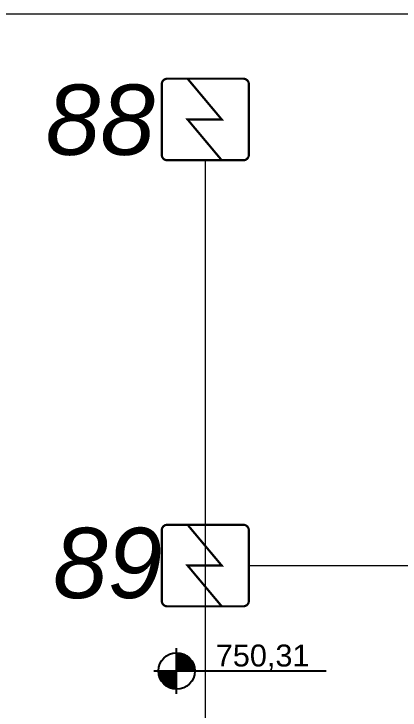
# Model space of a CAD drawing. Header units: metres. Extents: x -331 to 2982, y 362 to 2539.
# Drawn here: x 846.18 to 849.48, y 1309.5 to 1315.44 of the extents above; entities that cross this region are included whole.
import ezdxf
from ezdxf.enums import TextEntityAlignment as Align

# ---------------------------------------------------------------- set-up
doc = ezdxf.new("R2010")
doc.units = ezdxf.units.M
for name, color, linetype in [('Cota Nivel', 251, 'Continuous'), ('DET. FUMAÇA', 1, 'Continuous'), ('Div', 251, 'Continuous')]:
    doc.layers.add(name, color=color, linetype=linetype)
doc.styles.get("Standard").update_dxf_attribs({"font": 'arial.ttf', "height": 0.3})
doc.styles.add('X3G_ENTITY_1416A549', font='arial.ttf', dxfattribs={"height": 0.6})
doc.styles.add('X3G_ENTITY_1416A55D', font='arial.ttf', dxfattribs={"height": 0.6})

# ---------------------------------------------------------------- blocks, each defined once
blk = doc.blocks.new('Detector de fumaça')
at = {"layer": 'DET. FUMAÇA', "linetype": 'Continuous', "lineweight": 15, "const_width": 0.0187}
blk.add_lwpolyline([(774.5995, 539.8158), (775.2491, 539.8158, -0.414214), (775.2958, 539.769), (775.2958, 539.1669, -0.414214), (775.2491, 539.1202), (774.5995, 539.1202, -0.414214), (774.5527, 539.1669), (774.5527, 539.769, -0.414214)], format="xyb", close=True, dxfattribs=at)
blk.add_lwpolyline([(774.773, 539.8158), (775.0645, 539.468), (774.773, 539.468), (775.0645, 539.1202)], dxfattribs=at)

msp = doc.modelspace()

# ---------------------------------------------------------------- linework, layer by layer
at = {"layer": 'Cota Nivel', "color": 251}
for points in [[(847.571, 1309.6362), (847.571, 1310.0262)], [(847.376, 1309.8312), (848.8462, 1309.8312)]]:
    msp.add_lwpolyline(points, dxfattribs=at)
at = {"layer": 'Cota Nivel', "color": 251, "const_width": 0.156}
for points in [[(847.649, 1309.8312, 0.414214), (847.571, 1309.9092, 1)], [(847.571, 1309.7532, -0.414214), (847.493, 1309.8312, -1)]]:
    msp.add_lwpolyline(points, format="xyb", dxfattribs=at)
at = {"layer": 'Cota Nivel', "color": 251}
msp.add_circle((847.571, 1309.8312), 0.156, dxfattribs=at)
at = {"layer": 'Div', "color": 230, "linetype": 'Continuous', "lineweight": 0}
msp.add_line((744.1517, 1315.4371), (872.3898, 1315.4371), dxfattribs=at)
at = {"layer": 'Div', "color": 150, "linetype": 'Continuous', "lineweight": 0}
for p, q in [((847.8157, 1314.1887), (847.8157, 1298.3649)), ((848.1872, 1310.7307), (865.5822, 1310.7307))]:
    msp.add_line(p, q, dxfattribs=at)

# ---------------------------------------------------------------- block references
at = {"layer": 'DET. FUMAÇA', "linetype": 'Continuous', "lineweight": 0}
for p in [(72.8914, 775.0685), (72.8914, 771.2627)]:
    msp.add_blockref('Detector de fumaça', p, dxfattribs=at)

# ---------------------------------------------------------------- texts
at = {"layer": 'Cota Nivel', "color": 251}
msp.add_text('750,31', height=0.1872, dxfattribs=at).set_placement((848.7049, 1309.8133), align=Align.BOTTOM_RIGHT)
at = {"layer": 'Div', "color": 5, "linetype": 'Continuous', "lineweight": 0, "true_color": 0x0000ff, "char_height": 0.6, "attachment_point": 1}
for s, insert, style in [('{\\fArial|b0|i1|c0|p34;88}', (846.453, 1314.8347), 'X3G_ENTITY_1416A55D'), ('{\\fArial|b0|i1|c0|p34;89}', (846.5165, 1311.053), 'X3G_ENTITY_1416A549')]:
    msp.add_mtext_dynamic_manual_height_columns(s, width=13.318804, gutter_width=2.5, heights=[0], dxfattribs=dict(at, insert=insert, style=style))

doc.saveas('drawing.dxf')
